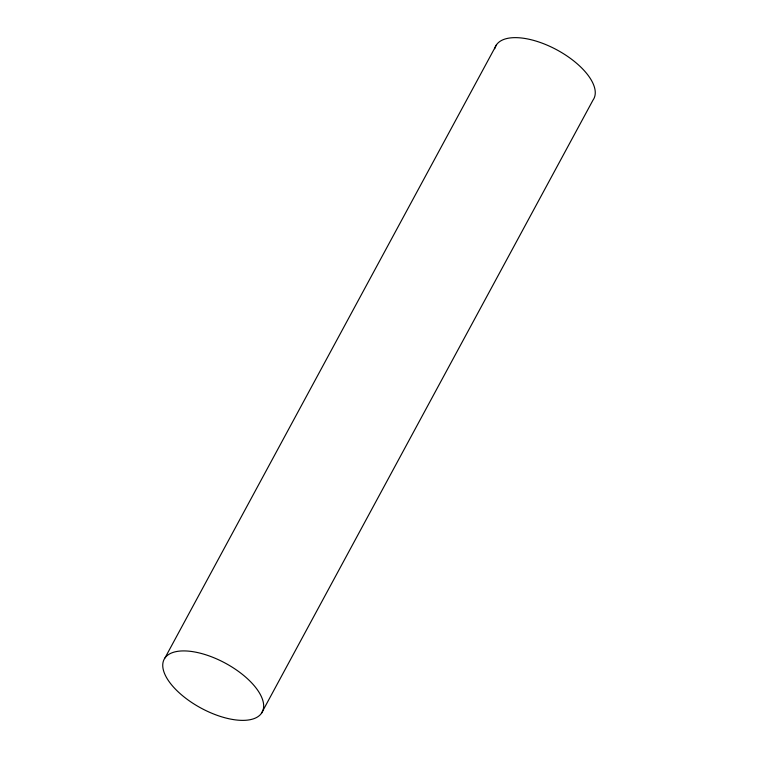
<?xml version="1.0" encoding="UTF-8"?>
<svg xmlns="http://www.w3.org/2000/svg" width="758" height="758" viewBox="0 0 758 758"><rect width="100%" height="100%" fill="white"/><g stroke="black" fill="none" stroke-linecap="round" stroke-linejoin="round"><path stroke-width="1.14" d="M164.969 657.944L496.566 44.665M261.434 713.335A55.685 25.545 28.4 0 0 201.95 653.642A55.685 25.545 28.4 0 0 176.216 689.941A55.685 25.545 28.4 0 0 261.434 713.335L593.031 100.056A55.685 25.545 28.4 0 0 555.387 49.071A55.685 25.545 28.4 0 0 494.718 48.73"/></g></svg>
